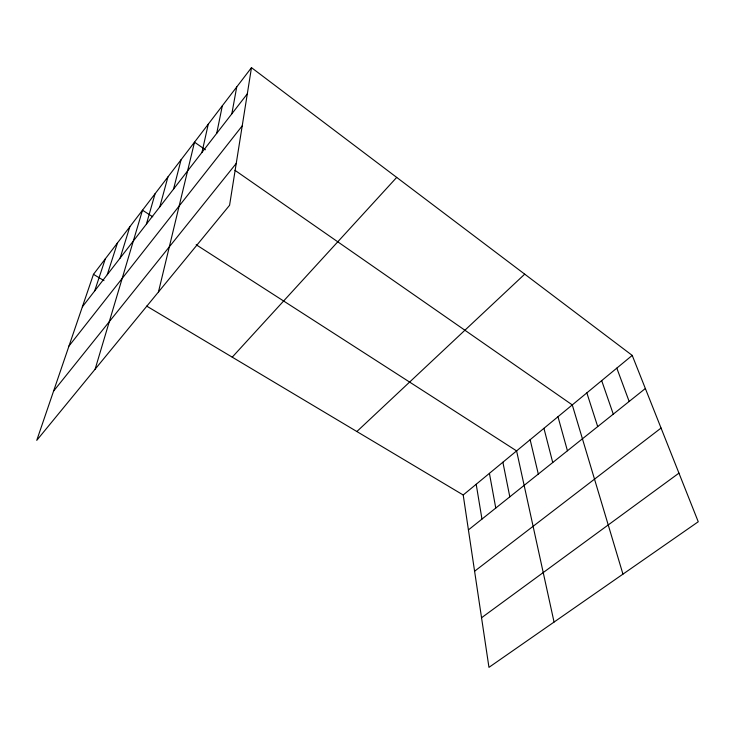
<?xml version="1.0" encoding="UTF-8"?>
<svg xmlns="http://www.w3.org/2000/svg" width="735" height="735" viewBox="0 0 735 735"><rect width="100%" height="100%" fill="white"/><g stroke="black" fill="none" stroke-linecap="round" stroke-linejoin="round"><path stroke-width="1.1" d="M251.48 67.648L229.577 205.267L36.75 440.366L93.464 274.339L251.48 67.648L632.219 355.409L698.25 521.758L488.959 667.352L463.206 494.995L146.678 306.1M231.828 113.824L236.734 86.941M216.715 133.338L222.328 105.785M201.969 152.384L208.262 124.187M158.457 291.979L194.509 142.177L205.423 149.765M173.533 189.106L181.067 159.752M159.807 206.829L167.929 176.942M146.403 224.129L155.076 193.755M95.127 369.19L142.507 210.201L152.761 216.797M120.127 258.068L129.838 226.766M107.246 274.697L117.444 242.973M94.668 290.95L105.325 258.83M82.366 306.835L247.318 93.823M68.98 346.02L242.219 125.869M53.572 391.13L236.238 163.427M232.242 357.164L396.698 177.401M356.861 431.537L524.716 274.155M463.206 494.995L632.219 355.409M468.425 529.907L645.358 388.512M474.599 571.224L661.059 428.064M481.544 617.758L678.947 473.138M93.464 274.339L103.984 280.623M196.172 244.737L516.595 450.904L554.061 622.058M234.924 170.281L572.28 404.911L622.958 574.136M616.812 368.134L629.16 401.457M601.689 380.629L613.275 414.145M586.852 392.885L597.702 426.594M557.975 416.727L567.438 450.775M543.937 428.321L552.738 462.526M530.146 439.714L538.305 474.057M502.887 462.232L509.814 496.823M489.418 473.349L495.767 508.06M476.197 484.273L481.967 519.085"/></g></svg>
